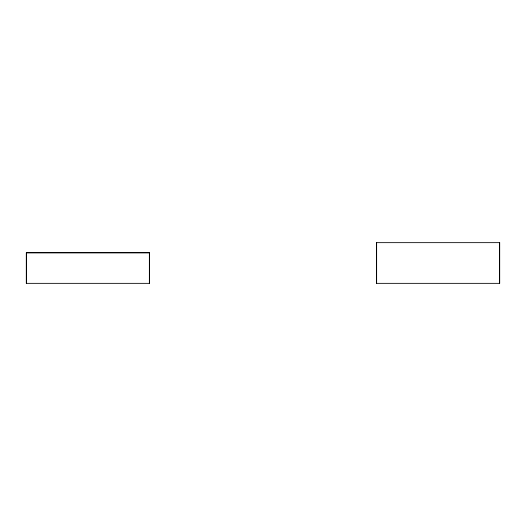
<?xml version="1.0" encoding="UTF-8"?>
<svg xmlns="http://www.w3.org/2000/svg" width="526" height="526" viewBox="0 0 526 526"><rect width="100%" height="100%" fill="white"/><g stroke="black" fill="none" stroke-linecap="round" stroke-linejoin="round"><path stroke-width="0.79" d="M149.502 252.822L26.3 252.822L26.3 283.35L149.502 283.35L149.502 252.69L26.438 252.69L26.438 283.35M499.562 242.65L499.562 283.35M376.636 242.65L376.636 283.35M149.364 252.822L149.364 283.35M499.7 242.65L376.498 242.65L376.498 283.35L499.7 283.35L499.7 242.65"/></g></svg>
